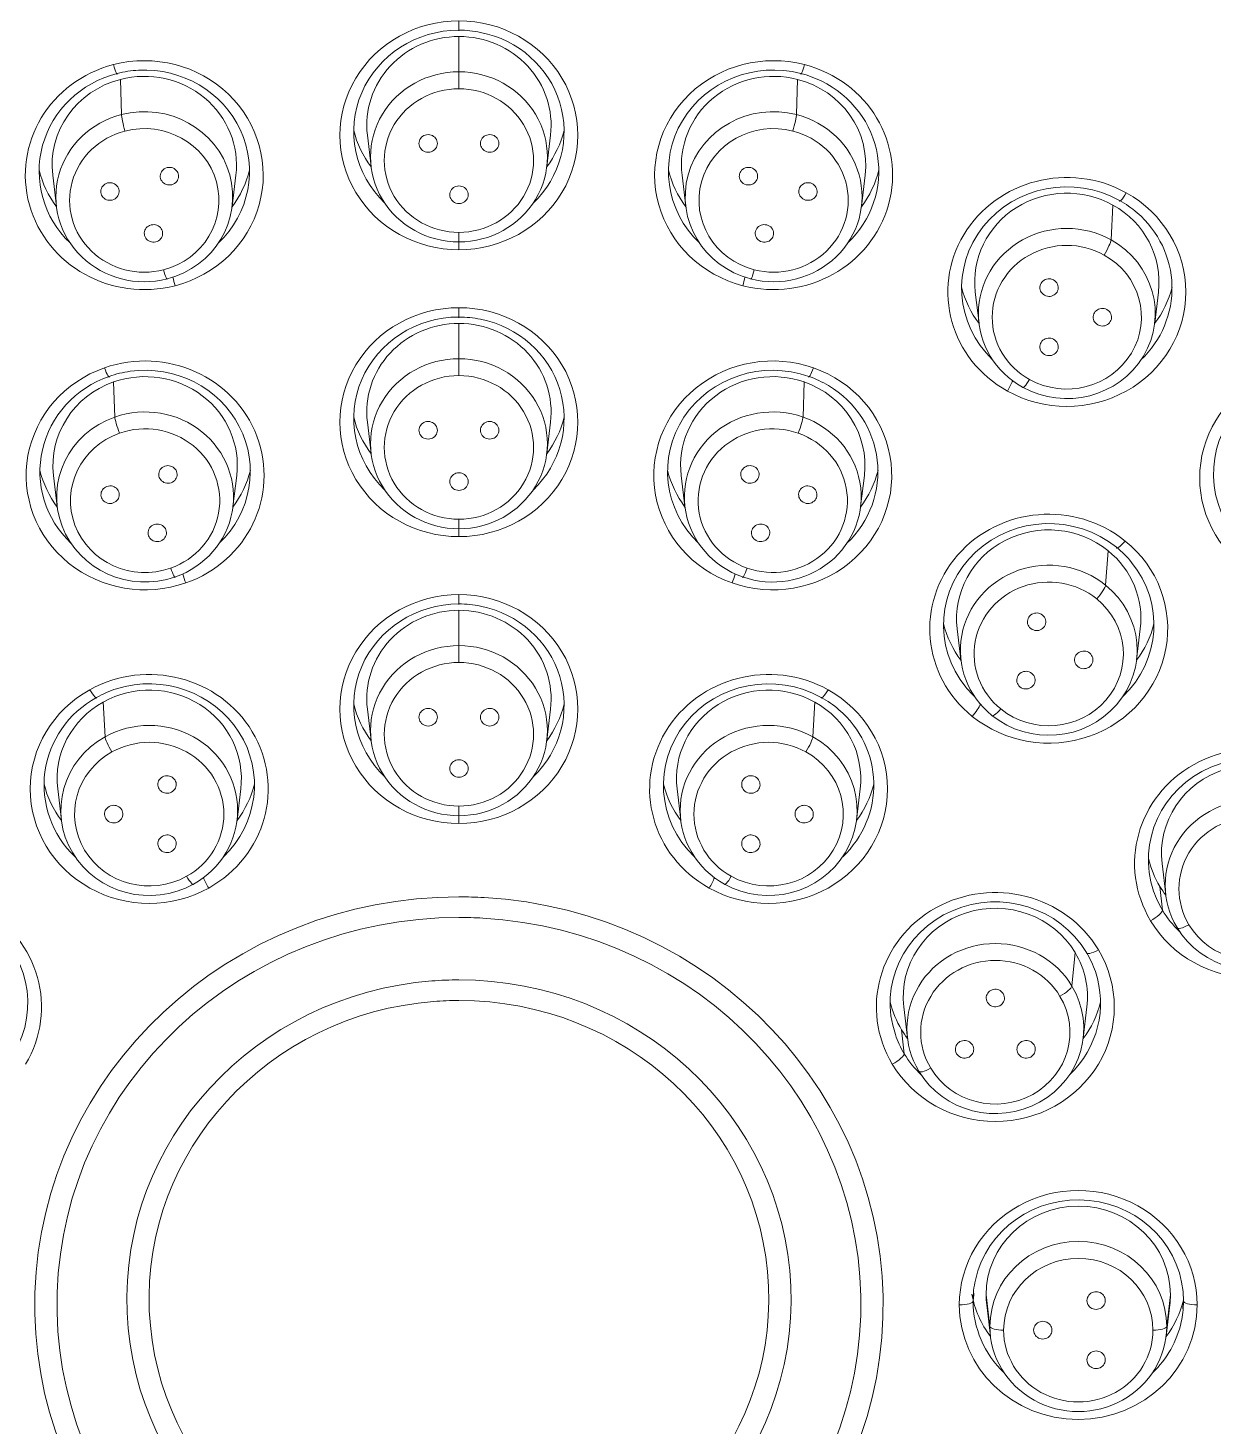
# Model space of a CAD drawing. Extents: x 6534 to 7663, y 0 to 827.
# Drawn here: x 7094 to 7119.83, y 531.49 to 561.95 of the extents above; entities that cross this region are included whole.
import ezdxf

# ---------------------------------------------------------------- set-up
doc = ezdxf.new("R2010")
doc.units = 0
doc.header["$LTSCALE"] = 30
doc.header["$MEASUREMENT"] = 0
doc.layers.add('1', color=7, linetype='CONTINUOUS')

msp = doc.modelspace()

# ---------------------------------------------------------------- linework, layer by layer
at = {"layer": '1', "color": 7, "linetype": 'Continuous', "lineweight": 13}
for p, q in [((7103.394, 562.104), (7103.394, 561.887)), ((7103.394, 560.994), (7103.394, 561.763)), ((7103.394, 560.994), (7103.394, 560.626)), ((7096.037, 560.063), (7096.016, 560.829)), ((7110.752, 560.063), (7110.773, 560.829)), ((7117.608, 557.332), (7117.649, 558.09)), ((7103.394, 557.497), (7103.394, 557.279)), ((7103.394, 557.118), (7103.394, 557.29)), ((7103.394, 555.637), (7103.394, 555.855)), ((7103.394, 554.745), (7103.394, 555.513)), ((7103.394, 554.745), (7103.394, 554.376)), ((7095.895, 553.473), (7095.867, 554.237)), ((7110.894, 553.473), (7110.922, 554.237)), ((7103.394, 551.247), (7103.394, 551.029)), ((7103.394, 550.868), (7103.394, 551.041)), ((7117.489, 549.812), (7117.542, 550.562)), ((7103.394, 549.388), (7103.394, 549.605)), ((7103.394, 548.495), (7103.394, 549.264)), ((7103.394, 548.495), (7103.394, 548.127)), ((7095.681, 546.508), (7095.64, 547.266)), ((7111.108, 546.508), (7111.149, 547.266)), ((7103.394, 544.997), (7103.394, 544.78)), ((7103.394, 544.619), (7103.394, 544.791)), ((7118.729, 542.73), (7118.672, 543.25)), ((7116.755, 541.079), (7116.826, 541.808)), ((7113.043, 540.125), (7113.1, 539.605)), ((7114.885, 534.352), (7114.967, 533.662)), ((7118.904, 534.352), (7118.822, 533.662))]:
    msp.add_line(p, q, dxfattribs=at)
at = {"layer": '1', "color": 7, "linetype": 'Continuous', "lineweight": 18}
for p, q in [((7101.398, 559.611), (7101.48, 558.93)), ((7105.309, 558.93), (7105.39, 559.611)), ((7094.54, 558.743), (7094.621, 558.062)), ((7098.45, 558.062), (7098.532, 558.743)), ((7108.257, 558.743), (7108.338, 558.062)), ((7112.168, 558.062), (7112.249, 558.743)), ((7114.648, 556.197), (7114.73, 555.516)), ((7118.559, 555.516), (7118.64, 556.197)), ((7101.398, 553.361), (7101.48, 552.68)), ((7105.309, 552.68), (7105.39, 553.361)), ((7094.558, 552.202), (7094.639, 551.521)), ((7098.469, 551.521), (7098.55, 552.202)), ((7108.239, 552.202), (7108.32, 551.521)), ((7112.15, 551.521), (7112.231, 552.202)), ((7114.254, 548.862), (7114.336, 548.181)), ((7118.165, 548.181), (7118.246, 548.862)), ((7101.398, 547.112), (7101.48, 546.431)), ((7105.309, 546.431), (7105.39, 547.112)), ((7094.648, 545.373), (7094.73, 544.692)), ((7098.559, 544.692), (7098.64, 545.373)), ((7108.148, 545.373), (7108.23, 544.692)), ((7112.059, 544.692), (7112.14, 545.373)), ((7118.719, 543.747), (7118.8, 543.066)), ((7113.09, 540.622), (7113.171, 539.941)), ((7117.001, 539.941), (7117.082, 540.622)), ((7114.898, 534.132), (7114.98, 533.451)), ((7118.809, 533.451), (7118.89, 534.132))]:
    msp.add_line(p, q, dxfattribs=at)
for centre, major_axis, start_param, end_param in [((7103.394, 533.921), (62.577, 0), 0, 3.141593), ((7103.394, 533.307), (-60.5, 0), 4.72417, 7.004197), ((7103.394, 533.307), (-60.5, 0), 2.420581, 4.712389), ((7103.394, 533.445), (60, 0), 4.72417, 7.853982), ((7103.394, 533.445), (-59.925, 0), 4.712389, 7.853982), ((7103.394, 533.445), (60, 0), 1.582577, 4.712389), ((7103.394, 533.445), (-59.925, 0), 1.570796, 4.712389), ((7103.394, 559.696), (2.293, 0), 1.570796, 3.929845), ((7103.394, 559.696), (2.293, 0), 1.362944, 1.570796), ((7103.394, 559.831), (-2.009, 0), 4.712389, 6.397461), ((7103.394, 559.831), (-2.009, 0), 3.027317, 4.712389), ((7103.394, 559.696), (2.293, 0), 5.494918, 7.64613), ((7096.536, 558.828), (2.293, 0), 1.624744, 1.832596), ((7096.536, 558.963), (-2.009, 0), 3.027334, 4.974188), ((7096.536, 558.828), (2.293, 0), 5.494927, 7.907929), ((7103.394, 559.141), (-1.927, 0), 4.712389, 7.853982), ((7103.394, 559.141), (-1.927, 0), 1.570796, 4.712389), ((7110.253, 558.828), (2.293, 0), 1.308997, 3.929836), ((7110.253, 558.963), (-2.009, 0), 4.45059, 6.397444), ((7096.536, 558.828), (2.293, 0), 1.832596, 3.929945), ((7096.536, 558.963), (-2.009, 0), 4.974188, 6.397477), ((7110.253, 558.963), (-2.009, 0), 3.027301, 4.45059), ((7110.253, 558.828), (2.293, 0), 1.101145, 1.308997), ((7110.253, 558.828), (2.293, 0), 5.495001, 7.38433), ((7096.536, 558.273), (-1.927, 0), 1.832596, 4.974188), ((7110.253, 558.273), (-1.927, 0), 4.45059, 7.592182), ((7096.536, 558.273), (-1.927, 0), 4.974188, 8.115781), ((7110.253, 558.273), (-1.927, 0), 1.308997, 4.45059), ((7103.394, 560.248), (2.359, 0), 3.37785, 3.765886), ((7103.394, 560.248), (2.359, 0), 5.658892, 6.046928), ((7096.536, 559.38), (2.359, 0), 5.658908, 6.046944), ((7110.253, 559.38), (2.359, 0), 3.377834, 3.76587), ((7096.536, 559.38), (2.359, 0), 3.377916, 3.765903), ((7110.253, 559.38), (2.359, 0), 5.658925, 6.046862), ((7116.644, 556.283), (2.293, 0), 1.047198, 3.929919), ((7116.644, 556.418), (-2.009, 0), 4.18879, 6.397428), ((7116.644, 556.418), (-2.009, 0), 3.027285, 4.18879), ((7116.644, 556.283), (2.293, 0), 0.839346, 1.047198), ((7116.644, 555.728), (-1.927, 0), 4.18879, 7.330383), ((7116.644, 556.283), (2.293, 0), 5.494855, 7.122531), ((7116.644, 555.728), (-1.927, 0), 1.047198, 4.18879), ((7116.644, 556.834), (2.359, 0), 3.377817, 3.765853), ((7116.644, 556.834), (2.359, 0), 5.658908, 6.046895), ((7103.394, 553.447), (2.293, 0), 1.570796, 3.929799), ((7103.394, 553.582), (-2.009, 0), 4.712389, 6.397461), ((7103.394, 553.447), (2.293, 0), 1.362944, 1.570796), ((7103.394, 553.582), (-2.009, 0), 3.027317, 4.712389), ((7103.394, 553.447), (2.293, 0), 5.494918, 7.64613), ((7096.554, 552.287), (2.293, 0), 5.494869, 7.995196), ((7103.394, 552.892), (-1.927, 0), 4.712389, 7.853982), ((7103.394, 552.892), (-1.927, 0), 1.570796, 4.712389), ((7110.235, 552.287), (2.293, 0), 1.22173, 3.929848), ((7122.133, 552.234), (2.293, 0), 0.785398, 3.719139), ((7096.554, 552.287), (2.293, 0), 1.919862, 3.929933), ((7096.554, 552.287), (2.293, 0), 1.71201, 1.919862), ((7096.554, 552.422), (-2.009, 0), 3.027323, 5.061455), ((7110.235, 552.422), (-2.009, 0), 4.363323, 6.397455), ((7110.235, 552.287), (2.293, 0), 1.013879, 1.22173), ((7096.554, 552.422), (-2.009, 0), 5.061455, 6.397515), ((7110.235, 552.422), (-2.009, 0), 3.027263, 4.363323), ((7110.235, 552.287), (2.293, 0), 5.494968, 7.297064), ((7096.554, 551.732), (-1.927, 0), 1.919862, 5.061455), ((7110.235, 551.732), (-1.927, 0), 4.363323, 7.504916), ((7096.554, 551.732), (-1.927, 0), 5.061455, 8.203047), ((7103.394, 553.998), (2.359, 0), 3.37785, 3.765886), ((7103.394, 553.998), (2.359, 0), 5.658892, 6.046928), ((7110.235, 551.732), (-1.927, 0), 1.22173, 4.363323), ((7096.554, 552.839), (2.359, 0), 3.377905, 3.765891), ((7096.554, 552.839), (2.359, 0), 5.658898, 6.046933), ((7110.235, 552.839), (2.359, 0), 3.377845, 3.76588), ((7110.235, 552.839), (2.359, 0), 5.658886, 6.046873), ((7116.25, 548.948), (2.293, 0), 0.872665, 3.806405), ((7116.25, 549.083), (-2.009, 0), 4.014257, 6.39745), ((7116.25, 548.948), (2.293, 0), 0.664813, 0.872665), ((7116.25, 548.393), (-1.927, 0), 4.014257, 7.15585), ((7116.25, 549.083), (-2.009, 0), 3.027257, 4.014257), ((7116.25, 548.948), (2.293, 0), 5.494788, 6.947998), ((7116.25, 548.393), (-1.927, 0), 0.872665, 4.014257), ((7103.394, 547.197), (2.293, 0), 1.570796, 3.929845), ((7103.394, 547.332), (-2.009, 0), 4.712389, 6.397461), ((7103.394, 547.197), (2.293, 0), 1.362944, 1.570796), ((7103.394, 547.332), (-2.009, 0), 3.027317, 4.712389), ((7103.394, 547.197), (2.293, 0), 5.494918, 7.64613), ((7116.25, 549.5), (2.359, 0), 3.377839, 3.765875), ((7116.25, 549.5), (2.359, 0), 5.658832, 6.046868), ((7103.394, 546.642), (-1.927, 0), 4.712389, 7.853982), ((7103.394, 546.642), (-1.927, 0), 1.570796, 4.712389), ((7110.144, 545.458), (2.293, 0), 1.047198, 3.929827), ((7096.644, 545.593), (-2.009, 0), 3.02735, 5.235988), ((7096.644, 545.458), (2.293, 0), 5.49489, 8.169729), ((7110.144, 545.593), (-2.009, 0), 4.18879, 6.397428), ((7116.25, 548.948), (2.293, 0), 3.806405, 3.929931), ((7096.644, 545.458), (2.293, 0), 2.094395, 3.929909), ((7096.644, 545.458), (2.293, 0), 1.886543, 2.094395), ((7110.144, 545.458), (2.293, 0), 0.839346, 1.047198), ((7096.644, 545.593), (-2.009, 0), 5.235988, 6.397493), ((7096.644, 544.903), (-1.927, 0), 2.094395, 5.235988), ((7103.394, 547.749), (2.359, 0), 3.37785, 3.765886), ((7103.394, 547.749), (2.359, 0), 5.658892, 6.046928), ((7110.144, 545.593), (-2.009, 0), 3.027285, 4.18879), ((7110.144, 545.458), (2.293, 0), 5.494855, 7.122531), ((7110.144, 544.903), (-1.927, 0), 4.18879, 7.330383), ((7096.644, 544.903), (-1.927, 0), 5.235988, 8.37758), ((7110.144, 544.903), (-1.927, 0), 1.047198, 4.18879), ((7120.715, 543.832), (2.293, 0), 0.523599, 3.45734), ((7120.715, 543.967), (-2.009, 0), 3.665191, 6.397445), ((7096.644, 546.01), (2.359, 0), 3.377932, 3.765869), ((7096.644, 546.01), (2.359, 0), 5.658924, 6.04696), ((7110.144, 546.01), (2.359, 0), 3.377817, 3.765853), ((7110.144, 546.01), (2.359, 0), 5.658908, 6.046895), ((7120.715, 543.277), (-1.927, 0), 3.665191, 6.806784), ((7120.715, 543.277), (-1.927, 0), 0.523599, 3.665191), ((7120.715, 544.384), (2.359, 0), 3.377834, 3.665191), ((7091.703, 540.707), (2.293, 0), 5.759587, 8.693327), ((7115.086, 540.707), (2.293, 0), 0.523599, 3.45734), ((7120.715, 543.832), (2.293, 0), 3.45734, 3.665191), ((7120.715, 544.384), (2.359, 0), 3.665191, 3.765919), ((7115.086, 540.842), (-2.009, 0), 3.665191, 6.397445), ((7120.715, 543.832), (2.293, 0), 3.665191, 3.929961), ((7115.086, 540.152), (-1.927, 0), 3.665191, 6.806784), ((7115.086, 540.842), (-2.009, 0), 3.027301, 3.665191), ((7115.086, 540.707), (2.293, 0), 0.315747, 0.523599), ((7115.086, 540.707), (2.293, 0), 5.494837, 6.598932), ((7115.086, 540.152), (-1.927, 0), 0.523599, 3.665191), ((7115.086, 541.259), (2.359, 0), 3.377834, 3.665191), ((7115.086, 541.259), (2.359, 0), 5.658876, 6.046863), ((7115.086, 540.707), (2.293, 0), 3.45734, 3.665191), ((7115.086, 541.259), (2.359, 0), 3.665191, 3.765919), ((7115.086, 540.707), (2.293, 0), 3.665191, 3.929916), ((7116.894, 534.217), (2.293, 0), 0, 2.933741), ((7116.894, 534.352), (-2.009, 0), 3.141593, 6.283185), ((7116.894, 533.662), (-1.927, 0), 3.141593, 6.283185), ((7116.894, 534.769), (2.359, 0), 3.320664, 3.765935), ((7116.894, 534.217), (2.293, 0), 3.141593, 3.929898), ((7116.894, 534.352), (-2.009, 0), 0, 0.114324), ((7116.894, 534.769), (2.359, 0), 5.658843, 6.046879), ((7116.894, 534.352), (-2.009, 0), 3.027268, 3.141593), ((7116.894, 534.217), (2.293, 0), 6.075333, 6.168899), ((7116.894, 533.662), (-1.927, 0), 0, 3.141593), ((7116.894, 534.217), (2.293, 0), 5.494865, 6.075333)]:
    msp.add_ellipse(centre, major_axis=major_axis, ratio=0.961466, start_param=start_param, end_param=end_param, dxfattribs=at)
at = {"layer": '1', "color": 7, "linetype": 'Continuous', "lineweight": 13}
for centre, major_axis, ratio, start_param, end_param in [((7103.394, 533.601), (61.963, 0), 0.961466, 1.570796, 3.141593), ((7103.394, 533.601), (61.963, 0), 0.961466, 0.423959, 1.570796), ((7103.394, 533.307), (59.425, 0), 0.961466, 1.570796, 4.70194), ((7103.394, 533.307), (-59.425, 0), 0.961466, 1.570796, 4.70194), ((7103.394, 533.307), (57.948, 0), 0.961466, 1.579187, 4.712389), ((7103.394, 533.307), (-57.948, 0), 0.961466, 1.579187, 4.712389), ((7103.394, 533.352), (57.403, 0), 0.961466, 1.579486, 4.712389), ((7103.394, 533.352), (57.403, 0), 0.961466, 4.721079, 7.853982), ((7103.394, 559.611), (2.593, 0), 0.961466, 1.570796, 4.712389), ((7103.394, 559.611), (2.593, 0), 0.961466, 4.712389, 7.853982), ((7096.536, 558.743), (2.593, 0), 0.961466, 4.974188, 8.115781), ((7110.253, 558.743), (2.593, 0), 0.961466, 1.308997, 4.45059), ((7096.536, 558.743), (2.593, 0), 0.961466, 1.832596, 4.974188), ((7095.865, 561.234), (-0.075, 0.291), 0.071156, 1.840277, 3.44367), ((7110.253, 558.743), (2.593, 0), 0.961466, 4.45059, 7.592182), ((7110.924, 561.234), (0.075, 0.291), 0.071156, 2.839515, 4.442908), ((7103.394, 559.061), (-1.627, 0), 0.961466, 4.712389, 7.853982), ((7103.394, 559.061), (-1.627, 0), 0.961466, 1.570796, 4.712389), ((7096.115, 559.787), (0.075, -0.291), 0.071156, 3.44367, 4.98187), ((7096.536, 558.193), (-1.627, 0), 0.961466, 1.832596, 4.974188), ((7110.253, 558.193), (-1.627, 0), 0.961466, 4.45059, 7.592182), ((7110.674, 559.787), (-0.075, -0.291), 0.071156, 1.301316, 2.839515), ((7096.536, 558.193), (-1.627, 0), 0.961466, 4.974188, 8.115781), ((7110.253, 558.193), (-1.627, 0), 0.961466, 1.308997, 4.45059), ((7116.644, 556.198), (2.593, 0), 0.961466, 1.047198, 4.18879), ((7116.644, 556.198), (2.593, 0), 0.961466, 4.18879, 7.330383), ((7117.941, 558.439), (0.146, 0.262), 0.137462, 2.866246, 4.469639), ((7117.458, 557.085), (-0.146, -0.262), 0.137462, 1.328046, 2.866246), ((7116.644, 555.648), (-1.627, 0), 0.961466, 4.18879, 7.330383), ((7116.644, 555.648), (-1.627, 0), 0.961466, 1.047198, 4.18879), ((7096.957, 556.764), (-0.075, 0.291), 0.071156, 1.840277, 3.378476), ((7097.207, 556.417), (0.075, -0.291), 0.071156, 4.333148, 4.98187), ((7109.582, 556.417), (-0.075, -0.291), 0.071156, 1.301316, 1.950038), ((7109.832, 556.764), (0.075, 0.291), 0.071156, 2.904709, 4.442908), ((7103.394, 553.362), (2.593, 0), 0.961466, 1.570796, 4.712389), ((7103.394, 553.362), (2.593, 0), 0.961466, 4.712389, 7.853982), ((7096.554, 552.202), (2.593, 0), 0.961466, 5.061455, 8.203047), ((7110.235, 552.202), (2.593, 0), 0.961466, 1.22173, 4.363323), ((7122.133, 552.149), (2.593, 0), 0.961466, 0.785398, 3.926991), ((7096.554, 552.202), (2.593, 0), 0.961466, 1.919862, 5.061455), ((7095.667, 554.627), (-0.099, 0.283), 0.09403, 1.833294, 3.436688), ((7103.394, 552.812), (-1.627, 0), 0.961466, 4.712389, 7.853982), ((7103.394, 552.812), (-1.627, 0), 0.961466, 1.570796, 4.712389), ((7110.235, 552.202), (2.593, 0), 0.961466, 4.363323, 7.504916), ((7111.122, 554.627), (0.099, 0.283), 0.094029, 2.846498, 4.449891), ((7115.831, 554.375), (0.146, 0.262), 0.137462, 2.93144, 4.469639), ((7115.348, 554.121), (-0.146, -0.262), 0.137462, 1.328046, 2.215852), ((7095.997, 553.205), (0.099, -0.283), 0.09403, 3.436688, 4.974887), ((7110.791, 553.205), (-0.099, -0.283), 0.09403, 1.308298, 2.846498), ((7096.554, 551.652), (-1.627, 0), 0.961466, 5.061455, 8.203047), ((7096.554, 551.652), (-1.627, 0), 0.961466, 1.919862, 5.061455), ((7110.235, 551.652), (-1.627, 0), 0.961466, 4.363323, 7.504916), ((7110.235, 551.652), (-1.627, 0), 0.961466, 1.22173, 4.363323), ((7116.25, 548.863), (2.593, 0), 0.961466, 0.872665, 4.014257), ((7116.25, 548.863), (2.593, 0), 0.961466, 4.014257, 7.15585), ((7117.917, 550.855), (0.188, 0.233), 0.176718, 2.893357, 4.49675), ((7097.111, 550.264), (-0.099, 0.283), 0.09403, 1.833294, 3.371493), ((7097.441, 549.942), (0.099, -0.283), 0.09403, 4.267338, 4.974887), ((7109.348, 549.942), (-0.099, -0.283), 0.094029, 1.308298, 2.015847), ((7109.678, 550.264), (0.099, 0.283), 0.09403, 2.911692, 4.449891), ((7116.25, 548.313), (-1.627, 0), 0.961466, 4.014257, 7.15585), ((7117.296, 549.594), (-0.188, -0.233), 0.176718, 1.355158, 2.893357), ((7103.394, 547.112), (2.593, 0), 0.961466, 1.570796, 4.712389), ((7103.394, 547.112), (2.593, 0), 0.961466, 4.712389, 7.853982), ((7116.25, 548.313), (-1.627, 0), 0.961466, 0.872665, 4.014257), ((7096.644, 545.373), (2.593, 0), 0.961466, 5.235988, 8.37758), ((7103.394, 546.562), (-1.627, 0), 0.961466, 4.712389, 7.853982), ((7103.394, 546.562), (-1.627, 0), 0.961466, 1.570796, 4.712389), ((7110.144, 545.373), (2.593, 0), 0.961466, 1.047198, 4.18879), ((7096.644, 545.373), (2.593, 0), 0.961466, 2.094395, 5.235988), ((7095.348, 547.615), (-0.146, 0.262), 0.137462, 1.813546, 3.41694), ((7110.144, 545.373), (2.593, 0), 0.961466, 4.18879, 7.330383), ((7111.441, 547.615), (0.146, 0.262), 0.137462, 2.866246, 4.469639), ((7114.583, 547.035), (-0.188, -0.233), 0.176718, 1.355158, 2.566244), ((7115.204, 547.197), (0.188, 0.233), 0.176718, 2.958551, 4.49675), ((7095.831, 546.261), (0.146, -0.262), 0.137462, 3.41694, 4.955139), ((7096.644, 544.823), (-1.627, 0), 0.961466, 2.094395, 5.235988), ((7110.144, 544.823), (-1.627, 0), 0.961466, 4.18879, 7.330383), ((7110.958, 546.261), (-0.146, -0.262), 0.137462, 1.328046, 2.866246), ((7096.644, 544.823), (-1.627, 0), 0.961466, 5.235988, 8.37758), ((7110.144, 544.823), (-1.627, 0), 0.961466, 1.047198, 4.18879), ((7120.715, 543.747), (2.593, 0), 0.961466, 0.523599, 3.665191), ((7120.715, 543.747), (2.593, 0), 0.961466, 3.665191, 6.806784), ((7120.715, 543.197), (-1.627, 0), 0.961466, 3.665191, 6.806784), ((7120.715, 543.197), (-1.627, 0), 0.961466, 0.523599, 3.665191), ((7091.703, 540.622), (2.593, 0), 0.961466, 5.759587, 8.901179), ((7097.458, 543.551), (-0.146, 0.262), 0.137462, 1.813546, 3.351746), ((7097.941, 543.296), (0.146, -0.262), 0.137462, 4.067333, 4.955139), ((7108.848, 543.296), (-0.146, -0.262), 0.137462, 1.328046, 2.215852), ((7109.331, 543.551), (0.146, 0.262), 0.137462, 2.93144, 4.469639), ((7115.086, 540.622), (2.593, 0), 0.961466, 0.523599, 3.665191), ((7103.394, 534.132), (9.246, 0), 0.961466, 1.570796, 4.652974), ((7103.394, 534.132), (9.246, 0), 0.961466, 1.511381, 1.570796), ((7103.394, 534.132), (9.246, 0), 0.961466, 4.712389, 7.794567), ((7118.469, 542.583), (-0.257, -0.154), 0.238091, 1.428788, 3.032181), ((7103.394, 534.149), (8.761, 0), 0.961466, 1.570796, 4.652974), ((7103.394, 534.149), (8.761, 0), 0.961466, 1.511381, 1.570796), ((7103.394, 534.149), (8.761, 0), 0.961466, 4.712389, 7.794567), ((7119.306, 542.497), (0.257, 0.154), 0.238091, 3.032181, 4.57038), ((7115.086, 540.622), (2.593, 0), 0.961466, 3.665191, 6.806784), ((7117.332, 541.951), (-0.257, -0.154), 0.238091, 6.108579, 7.711973), ((7115.086, 540.072), (-1.627, 0), 0.961466, 3.665191, 6.806784), ((7103.394, 534.253), (-7.239, 0), 0.961466, 4.79411, 7.853982), ((7103.394, 534.253), (-7.239, 0), 0.961466, 4.712389, 4.79411), ((7103.394, 534.253), (-7.239, 0), 0.961466, 1.652517, 4.712389), ((7116.495, 540.937), (-0.257, -0.154), 0.238091, 1.428788, 2.966987), ((7103.394, 534.27), (-6.754, 0), 0.961466, 4.79411, 7.853982), ((7103.394, 534.27), (-6.754, 0), 0.961466, 4.712389, 4.79411), ((7103.394, 534.27), (-6.754, 0), 0.961466, 1.652517, 4.712389), ((7115.086, 540.072), (-1.627, 0), 0.961466, 0.523599, 3.665191), ((7112.84, 539.458), (0.257, 0.154), 0.238091, 4.57038, 6.173774), ((7113.676, 539.372), (0.257, 0.154), 0.238091, 3.032181, 4.57038), ((7116.894, 534.132), (2.593, 0), 0.961466, 0, 3.141593), ((7116.894, 533.582), (-1.627, 0), 0.961466, 3.141593, 6.283185), ((7116.894, 534.217), (2.293, 0), 0.961466, 2.933741, 3.141593), ((7114.301, 534.215), (-0.3, 0), 0.274924, 1.570796, 3.17419), ((7116.894, 534.217), (2.293, 0), 0.961466, 6.168899, 6.283185), ((7119.488, 534.215), (0.3, 0), 0.274924, 3.108996, 4.712389), ((7116.894, 534.132), (2.593, 0), 0.961466, 3.141593, 6.283185), ((7115.267, 533.665), (-0.3, 0), 0.274924, 0.032597, 1.570796), ((7116.894, 533.582), (-1.627, 0), 0.961466, 0, 3.141593), ((7118.522, 533.665), (0.3, 0), 0.274924, 4.712389, 6.250588)]:
    msp.add_ellipse(centre, major_axis=major_axis, ratio=ratio, start_param=start_param, end_param=end_param, dxfattribs=at)
at = {"layer": '1', "color": 7, "linetype": 'Continuous', "lineweight": 18}
for points, knots in [([(7040.495, 539.074), (7040.495, 540.309), (7040.535, 541.529), (7040.686, 543.933), (7040.799, 545.118), (7041.09, 547.449), (7041.269, 548.594), (7041.688, 550.845), (7041.928, 551.949), (7042.462, 554.113), (7042.757, 555.173), (7043.395, 557.248), (7043.738, 558.262), (7044.468, 560.243), (7044.854, 561.21), (7045.665, 563.095), (7046.089, 564.014), (7046.968, 565.802), (7047.424, 566.672), (7048.362, 568.363), (7048.845, 569.185), (7049.832, 570.779), (7050.336, 571.552), (7051.362, 573.051), (7051.884, 573.776), (7052.939, 575.18), (7053.473, 575.859), (7054.55, 577.171), (7055.092, 577.804), (7056.182, 579.025), (7056.729, 579.614), (7057.55, 580.465), (7057.961, 580.883), (7058.44, 581.356), (7058.679, 581.589), (7058.799, 581.705), (7058.858, 581.763), (7058.888, 581.792), (7058.903, 581.806), (7058.911, 581.813), (7058.914, 581.817), (7058.916, 581.818), (7058.917, 581.819), (7058.918, 581.82), (7058.918, 581.82), (7058.918, 581.82), (7058.918, 581.82), (7060.391, 583.236), (7061.936, 584.58), (7065.15, 587.109), (7066.82, 588.296), (7070.268, 590.502), (7072.046, 591.521), (7075.692, 593.385), (7077.56, 594.228), (7081.367, 595.734), (7083.306, 596.396), (7087.236, 597.532), (7089.227, 598.007), (7093.242, 598.768), (7095.265, 599.053), (7099.325, 599.434), (7101.361, 599.529), (7103.394, 599.529)], [0, 0, 0, 0, 0.03125, 0.03125, 0.0625, 0.0625, 0.09375, 0.09375, 0.125, 0.125, 0.15625, 0.15625, 0.1875, 0.1875, 0.21875, 0.21875, 0.25, 0.25, 0.28125, 0.28125, 0.3125, 0.3125, 0.34375, 0.34375, 0.375, 0.375, 0.40625, 0.40625, 0.4375, 0.4375, 0.46875, 0.46875, 0.484375, 0.492188, 0.496094, 0.498047, 0.499023, 0.499512, 0.499756, 0.499878, 0.499939, 0.499969, 0.499985, 0.499992, 0.499996, 0.499996, 0.5, 0.5, 0.5625, 0.5625, 0.625, 0.625, 0.6875, 0.6875, 0.75, 0.75, 0.8125, 0.8125, 0.875, 0.875, 0.9375, 0.9375, 1, 1, 1, 1]), ([(7162.466, 559.736), (7161.796, 561.514), (7160.382, 564.782), (7157.985, 569.178), (7155.644, 572.778), (7153.422, 575.751), (7150.779, 578.903), (7147.145, 582.654), (7141.876, 587.1), (7135.646, 591.181), (7128.661, 594.628), (7121.183, 597.282), (7112.632, 599.126), (7106.586, 599.565), (7103.394, 599.567)], [0, 0, 0, 0, 0.07653, 0.143833, 0.201258, 0.248805, 0.292455, 0.365644, 0.456731, 0.565701, 0.659195, 0.762747, 0.87635, 1, 1, 1, 1]), ([(7166.294, 539.074), (7166.294, 540.248), (7166.258, 541.41), (7166.12, 543.707), (7166.018, 544.842), (7165.75, 547.082), (7165.585, 548.187), (7165.197, 550.363), (7164.975, 551.435), (7164.475, 553.544), (7164.199, 554.581), (7163.597, 556.617), (7163.271, 557.616), (7162.575, 559.575), (7161.835, 561.496), (7160.604, 564.256), (7159.265, 566.892), (7157.831, 569.404), (7156.313, 571.788), (7154.724, 574.047), (7153.075, 576.18), (7151.377, 578.188), (7150.219, 579.446), (7149.343, 580.359), (7148.903, 580.808), (7148.387, 581.319), (7148.129, 581.571), (7147.999, 581.696), (7147.935, 581.759), (7147.902, 581.79), (7147.886, 581.805), (7147.878, 581.813), (7147.874, 581.817), (7147.872, 581.819), (7147.871, 581.82), (7147.871, 581.82), (7147.87, 581.821), (7147.87, 581.821), (7146.369, 583.264), (7144.797, 584.628), (7141.532, 587.19), (7139.839, 588.386), (7136.351, 590.604), (7134.557, 591.624), (7130.886, 593.484), (7129.01, 594.323), (7125.197, 595.814), (7123.26, 596.467), (7119.345, 597.585), (7117.367, 598.05), (7113.39, 598.792), (7111.39, 599.069), (7107.389, 599.438), (7105.388, 599.529), (7103.394, 599.529)], [0, 0, 0, 0, 0.03125, 0.03125, 0.0625, 0.0625, 0.09375, 0.09375, 0.125, 0.125, 0.15625, 0.15625, 0.1875, 0.1875, 0.21875, 0.25, 0.28125, 0.3125, 0.34375, 0.375, 0.40625, 0.4375, 0.46875, 0.46875, 0.484375, 0.492187, 0.496094, 0.498047, 0.499023, 0.499512, 0.499756, 0.499878, 0.499939, 0.499969, 0.499985, 0.499992, 0.499992, 0.5, 0.5, 0.5625, 0.5625, 0.625, 0.625, 0.6875, 0.6875, 0.75, 0.75, 0.8125, 0.8125, 0.875, 0.875, 0.9375, 0.9375, 1, 1, 1, 1])]:
    msp.add_open_spline(points, degree=3, knots=knots, dxfattribs=at)
for points, degree in [([(7102.723, 559.626), (7102.676, 559.623), (7102.598, 559.6), (7102.52, 559.495), (7102.519, 559.374), (7102.597, 559.268), (7102.675, 559.245), (7102.723, 559.242)], 3), ([(7102.723, 559.242), (7102.771, 559.245), (7102.849, 559.268), (7102.927, 559.372), (7102.927, 559.494), (7102.85, 559.599), (7102.771, 559.623), (7102.723, 559.626)], 3), ([(7104.066, 559.626), (7104.018, 559.623), (7103.94, 559.6), (7103.862, 559.495), (7103.862, 559.374), (7103.939, 559.268), (7104.017, 559.245), (7104.066, 559.242)], 3), ([(7104.066, 559.242), (7104.113, 559.245), (7104.191, 559.268), (7104.269, 559.372), (7104.269, 559.494), (7104.192, 559.599), (7104.114, 559.623), (7104.066, 559.626)], 3), ([(7097.032, 558.906), (7096.987, 558.891), (7096.918, 558.849), (7096.871, 558.729), (7096.903, 558.611), (7097.006, 558.529), (7097.088, 558.525), (7097.136, 558.534)], 3), ([(7097.136, 558.534), (7097.181, 558.549), (7097.25, 558.591), (7097.297, 558.711), (7097.265, 558.829), (7097.162, 558.911), (7097.079, 558.915), (7097.032, 558.906)], 3), ([(7109.757, 558.906), (7109.71, 558.915), (7109.628, 558.912), (7109.525, 558.83), (7109.492, 558.713), (7109.538, 558.592), (7109.608, 558.549), (7109.653, 558.534)], 3), ([(7109.653, 558.534), (7109.7, 558.525), (7109.782, 558.528), (7109.885, 558.61), (7109.918, 558.727), (7109.872, 558.848), (7109.803, 558.891), (7109.757, 558.906)], 3), ([(7095.735, 558.572), (7095.69, 558.557), (7095.621, 558.515), (7095.574, 558.395), (7095.606, 558.277), (7095.709, 558.194), (7095.792, 558.191), (7095.839, 558.2)], 3), ([(7095.839, 558.2), (7095.884, 558.215), (7095.953, 558.257), (7096, 558.377), (7095.968, 558.494), (7095.865, 558.577), (7095.783, 558.581), (7095.735, 558.572)], 3), ([(7111.054, 558.572), (7111.007, 558.581), (7110.925, 558.578), (7110.822, 558.496), (7110.789, 558.379), (7110.835, 558.258), (7110.904, 558.215), (7110.95, 558.2)], 3), ([(7110.95, 558.2), (7110.997, 558.191), (7111.079, 558.194), (7111.181, 558.276), (7111.215, 558.393), (7111.169, 558.514), (7111.099, 558.557), (7111.054, 558.572)], 3), ([(7103.394, 558.508), (7103.347, 558.505), (7103.269, 558.482), (7103.191, 558.378), (7103.191, 558.256), (7103.268, 558.151), (7103.346, 558.127), (7103.394, 558.124)], 3), ([(7103.394, 558.124), (7103.442, 558.127), (7103.52, 558.15), (7103.598, 558.255), (7103.598, 558.376), (7103.521, 558.482), (7103.443, 558.505), (7103.394, 558.508)], 3), ([(7096.685, 557.659), (7096.639, 557.644), (7096.57, 557.602), (7096.523, 557.482), (7096.556, 557.365), (7096.658, 557.282), (7096.741, 557.279), (7096.788, 557.288)], 3), ([(7096.788, 557.288), (7096.833, 557.302), (7096.902, 557.344), (7096.949, 557.464), (7096.917, 557.582), (7096.814, 557.665), (7096.732, 557.668), (7096.685, 557.659)], 3), ([(7110.104, 557.659), (7110.057, 557.668), (7109.976, 557.665), (7109.873, 557.583), (7109.84, 557.466), (7109.886, 557.345), (7109.955, 557.303), (7110.001, 557.288)], 3), ([(7110.001, 557.288), (7110.048, 557.279), (7110.129, 557.282), (7110.232, 557.363), (7110.266, 557.48), (7110.22, 557.602), (7110.15, 557.644), (7110.104, 557.659)], 3), ([(7116.357, 556.46), (7116.314, 556.48), (7116.234, 556.497), (7116.113, 556.444), (7116.049, 556.339), (7116.061, 556.211), (7116.117, 556.152), (7116.157, 556.127)], 3), ([(7116.157, 556.127), (7116.2, 556.106), (7116.28, 556.089), (7116.401, 556.142), (7116.465, 556.247), (7116.453, 556.375), (7116.397, 556.434), (7116.357, 556.46)], 3), ([(7117.519, 555.814), (7117.477, 555.835), (7117.397, 555.852), (7117.275, 555.799), (7117.212, 555.694), (7117.224, 555.565), (7117.279, 555.507), (7117.319, 555.481)], 3), ([(7117.319, 555.481), (7117.362, 555.461), (7117.442, 555.444), (7117.563, 555.497), (7117.627, 555.602), (7117.615, 555.73), (7117.56, 555.788), (7117.519, 555.814)], 3), ([(7116.357, 555.169), (7116.314, 555.189), (7116.234, 555.207), (7116.113, 555.153), (7116.049, 555.049), (7116.061, 554.92), (7116.117, 554.862), (7116.157, 554.836)], 3), ([(7116.157, 554.836), (7116.2, 554.816), (7116.28, 554.798), (7116.401, 554.851), (7116.465, 554.956), (7116.453, 555.085), (7116.397, 555.143), (7116.357, 555.169)], 3), ([(7102.723, 553.377), (7102.676, 553.374), (7102.598, 553.35), (7102.52, 553.246), (7102.519, 553.124), (7102.597, 553.019), (7102.675, 552.995), (7102.723, 552.992)], 3), ([(7102.723, 552.992), (7102.771, 552.995), (7102.849, 553.018), (7102.927, 553.123), (7102.927, 553.244), (7102.85, 553.35), (7102.771, 553.373), (7102.723, 553.377)], 3), ([(7104.066, 553.377), (7104.018, 553.374), (7103.94, 553.35), (7103.862, 553.246), (7103.862, 553.124), (7103.939, 553.019), (7104.017, 552.995), (7104.066, 552.992)], 3), ([(7104.066, 552.992), (7104.113, 552.995), (7104.191, 553.018), (7104.269, 553.123), (7104.269, 553.244), (7104.192, 553.35), (7104.114, 553.373), (7104.066, 553.377)], 3), ([(7096.984, 552.404), (7096.94, 552.385), (7096.875, 552.338), (7096.839, 552.214), (7096.882, 552.1), (7096.992, 552.026), (7097.074, 552.029), (7097.121, 552.042)], 3), ([(7097.121, 552.042), (7097.164, 552.061), (7097.229, 552.108), (7097.265, 552.232), (7097.222, 552.346), (7097.112, 552.42), (7097.03, 552.416), (7096.984, 552.404)], 3), ([(7103.394, 552.259), (7103.347, 552.256), (7103.269, 552.233), (7103.191, 552.128), (7103.191, 552.007), (7103.268, 551.901), (7103.346, 551.877), (7103.394, 551.874)], 3), ([(7103.394, 551.874), (7103.442, 551.877), (7103.52, 551.901), (7103.598, 552.005), (7103.598, 552.126), (7103.521, 552.232), (7103.443, 552.256), (7103.394, 552.259)], 3), ([(7109.805, 552.404), (7109.759, 552.416), (7109.678, 552.42), (7109.568, 552.348), (7109.524, 552.234), (7109.559, 552.109), (7109.624, 552.061), (7109.668, 552.042)], 3), ([(7109.668, 552.042), (7109.714, 552.029), (7109.796, 552.026), (7109.906, 552.098), (7109.95, 552.212), (7109.915, 552.337), (7109.849, 552.385), (7109.805, 552.404)], 3), ([(7095.722, 551.962), (7095.679, 551.944), (7095.614, 551.896), (7095.578, 551.772), (7095.621, 551.658), (7095.731, 551.584), (7095.813, 551.588), (7095.859, 551.601)], 3), ([(7095.859, 551.601), (7095.903, 551.619), (7095.968, 551.667), (7096.004, 551.79), (7095.961, 551.905), (7095.851, 551.979), (7095.769, 551.975), (7095.722, 551.962)], 3), ([(7111.066, 551.962), (7111.021, 551.975), (7110.939, 551.979), (7110.829, 551.906), (7110.785, 551.792), (7110.82, 551.668), (7110.886, 551.62), (7110.93, 551.601)], 3), ([(7110.93, 551.601), (7110.976, 551.588), (7111.057, 551.584), (7111.167, 551.657), (7111.211, 551.771), (7111.176, 551.895), (7111.111, 551.943), (7111.066, 551.962)], 3), ([(7096.751, 551.133), (7096.707, 551.114), (7096.642, 551.067), (7096.606, 550.943), (7096.649, 550.829), (7096.759, 550.755), (7096.841, 550.758), (7096.888, 550.771)], 3), ([(7096.888, 550.771), (7096.931, 550.79), (7096.996, 550.837), (7097.032, 550.961), (7096.989, 551.075), (7096.879, 551.149), (7096.797, 551.145), (7096.751, 551.133)], 3), ([(7110.038, 551.133), (7109.992, 551.145), (7109.911, 551.149), (7109.801, 551.077), (7109.757, 550.963), (7109.792, 550.838), (7109.857, 550.79), (7109.901, 550.771)], 3), ([(7109.901, 550.771), (7109.947, 550.758), (7110.029, 550.755), (7110.139, 550.827), (7110.183, 550.941), (7110.148, 551.066), (7110.082, 551.114), (7110.038, 551.133)], 3), ([(7116.114, 549.16), (7116.075, 549.188), (7116, 549.218), (7115.871, 549.186), (7115.789, 549.093), (7115.777, 548.965), (7115.822, 548.898), (7115.857, 548.866)], 3), ([(7115.857, 548.866), (7115.895, 548.839), (7115.97, 548.808), (7116.1, 548.84), (7116.181, 548.933), (7116.193, 549.062), (7116.149, 549.128), (7116.114, 549.16)], 3), ([(7117.142, 548.331), (7117.103, 548.358), (7117.028, 548.388), (7116.899, 548.356), (7116.817, 548.264), (7116.806, 548.135), (7116.85, 548.068), (7116.885, 548.036)], 3), ([(7116.885, 548.036), (7116.923, 548.009), (7116.999, 547.979), (7117.128, 548.011), (7117.21, 548.103), (7117.221, 548.232), (7117.177, 548.299), (7117.142, 548.331)], 3), ([(7115.881, 547.889), (7115.842, 547.917), (7115.767, 547.947), (7115.638, 547.915), (7115.556, 547.822), (7115.544, 547.694), (7115.589, 547.627), (7115.623, 547.595)], 3), ([(7115.623, 547.595), (7115.662, 547.568), (7115.737, 547.537), (7115.867, 547.569), (7115.948, 547.662), (7115.96, 547.791), (7115.915, 547.857), (7115.881, 547.889)], 3), ([(7102.723, 547.127), (7102.676, 547.124), (7102.598, 547.101), (7102.52, 546.996), (7102.519, 546.875), (7102.597, 546.769), (7102.675, 546.746), (7102.723, 546.742)], 3), ([(7102.723, 546.742), (7102.771, 546.745), (7102.849, 546.769), (7102.927, 546.873), (7102.927, 546.995), (7102.85, 547.1), (7102.771, 547.124), (7102.723, 547.127)], 3), ([(7104.066, 547.127), (7104.018, 547.124), (7103.94, 547.101), (7103.862, 546.996), (7103.862, 546.875), (7103.939, 546.769), (7104.017, 546.746), (7104.066, 546.742)], 3), ([(7104.066, 546.742), (7104.113, 546.745), (7104.191, 546.769), (7104.269, 546.873), (7104.269, 546.995), (7104.192, 547.1), (7104.114, 547.124), (7104.066, 547.127)], 3), ([(7103.394, 546.009), (7103.347, 546.006), (7103.269, 545.983), (7103.191, 545.879), (7103.191, 545.757), (7103.268, 545.652), (7103.346, 545.628), (7103.394, 545.625)], 3), ([(7103.394, 545.625), (7103.442, 545.628), (7103.52, 545.651), (7103.598, 545.755), (7103.598, 545.877), (7103.521, 545.983), (7103.443, 546.006), (7103.394, 546.009)], 3), ([(7096.932, 545.635), (7096.892, 545.61), (7096.837, 545.552), (7096.824, 545.424), (7096.887, 545.319), (7097.008, 545.264), (7097.089, 545.282), (7097.132, 545.302)], 3), ([(7097.132, 545.302), (7097.172, 545.328), (7097.227, 545.385), (7097.24, 545.513), (7097.177, 545.618), (7097.056, 545.673), (7096.975, 545.656), (7096.932, 545.635)], 3), ([(7109.857, 545.635), (7109.814, 545.655), (7109.734, 545.673), (7109.613, 545.62), (7109.549, 545.515), (7109.561, 545.386), (7109.617, 545.328), (7109.657, 545.302)], 3), ([(7109.657, 545.302), (7109.7, 545.282), (7109.78, 545.264), (7109.901, 545.318), (7109.965, 545.422), (7109.953, 545.551), (7109.897, 545.609), (7109.857, 545.635)], 3), ([(7095.769, 544.99), (7095.73, 544.964), (7095.674, 544.907), (7095.661, 544.779), (7095.724, 544.673), (7095.846, 544.619), (7095.926, 544.636), (7095.969, 544.657)], 3), ([(7095.969, 544.657), (7096.009, 544.682), (7096.065, 544.74), (7096.077, 544.868), (7096.015, 544.973), (7095.893, 545.028), (7095.813, 545.01), (7095.769, 544.99)], 3), ([(7111.019, 544.99), (7110.977, 545.01), (7110.897, 545.027), (7110.775, 544.974), (7110.712, 544.869), (7110.724, 544.741), (7110.779, 544.683), (7110.819, 544.657)], 3), ([(7110.819, 544.657), (7110.862, 544.636), (7110.942, 544.619), (7111.063, 544.672), (7111.127, 544.777), (7111.115, 544.906), (7111.06, 544.964), (7111.019, 544.99)], 3), ([(7096.932, 544.344), (7096.892, 544.319), (7096.837, 544.261), (7096.824, 544.134), (7096.887, 544.028), (7097.008, 543.974), (7097.089, 543.991), (7097.132, 544.011)], 3), ([(7097.132, 544.011), (7097.172, 544.037), (7097.227, 544.095), (7097.24, 544.222), (7097.177, 544.328), (7097.056, 544.382), (7096.975, 544.365), (7096.932, 544.344)], 3), ([(7109.857, 544.344), (7109.814, 544.365), (7109.734, 544.382), (7109.613, 544.329), (7109.549, 544.224), (7109.561, 544.096), (7109.617, 544.037), (7109.657, 544.011)], 3), ([(7109.657, 544.011), (7109.7, 543.991), (7109.78, 543.974), (7109.901, 544.027), (7109.965, 544.132), (7109.953, 544.26), (7109.897, 544.319), (7109.857, 544.344)], 3), ([(7115.259, 540.914), (7115.232, 540.952), (7115.172, 541.005), (7115.04, 541.017), (7114.93, 540.957), (7114.873, 540.84), (7114.891, 540.763), (7114.913, 540.721)], 3), ([(7114.913, 540.721), (7114.939, 540.683), (7114.999, 540.63), (7115.132, 540.617), (7115.242, 540.678), (7115.298, 540.795), (7115.28, 540.872), (7115.259, 540.914)], 3), ([(7114.588, 539.796), (7114.561, 539.834), (7114.501, 539.887), (7114.368, 539.9), (7114.259, 539.84), (7114.202, 539.723), (7114.22, 539.645), (7114.241, 539.604)], 3), ([(7114.241, 539.604), (7114.268, 539.565), (7114.328, 539.512), (7114.461, 539.5), (7114.57, 539.56), (7114.627, 539.677), (7114.609, 539.754), (7114.588, 539.796)], 3), ([(7115.93, 539.796), (7115.904, 539.834), (7115.844, 539.887), (7115.711, 539.9), (7115.601, 539.84), (7115.544, 539.723), (7115.563, 539.645), (7115.584, 539.604)], 3), ([(7115.584, 539.604), (7115.61, 539.565), (7115.67, 539.512), (7115.803, 539.5), (7115.913, 539.56), (7115.969, 539.677), (7115.951, 539.754), (7115.93, 539.796)], 3), ([(7114.601, 534.215), (7114.62, 534.385)], 1), ([(7117.482, 534.228), (7117.479, 534.274), (7117.455, 534.349), (7117.346, 534.423), (7117.22, 534.424), (7117.11, 534.35), (7117.085, 534.274), (7117.082, 534.228)], 3), ([(7117.082, 534.228), (7117.085, 534.182), (7117.109, 534.107), (7117.218, 534.032), (7117.344, 534.032), (7117.454, 534.106), (7117.479, 534.181), (7117.482, 534.228)], 3), ([(7119.188, 534.215), (7119.169, 534.044)], 1), ([(7116.319, 533.582), (7116.316, 533.628), (7116.292, 533.703), (7116.184, 533.778), (7116.057, 533.778), (7115.947, 533.704), (7115.923, 533.629), (7115.919, 533.582)], 3), ([(7115.919, 533.582), (7115.923, 533.537), (7115.947, 533.462), (7116.055, 533.387), (7116.182, 533.386), (7116.292, 533.461), (7116.316, 533.536), (7116.319, 533.582)], 3), ([(7117.482, 532.937), (7117.479, 532.983), (7117.455, 533.058), (7117.346, 533.132), (7117.22, 533.133), (7117.11, 533.059), (7117.085, 532.983), (7117.082, 532.937)], 3), ([(7117.082, 532.937), (7117.085, 532.891), (7117.109, 532.816), (7117.218, 532.742), (7117.344, 532.741), (7117.454, 532.815), (7117.479, 532.891), (7117.482, 532.937)], 3)]:
    msp.add_open_spline(points, degree=degree, dxfattribs=at)

doc.saveas('drawing.dxf')
